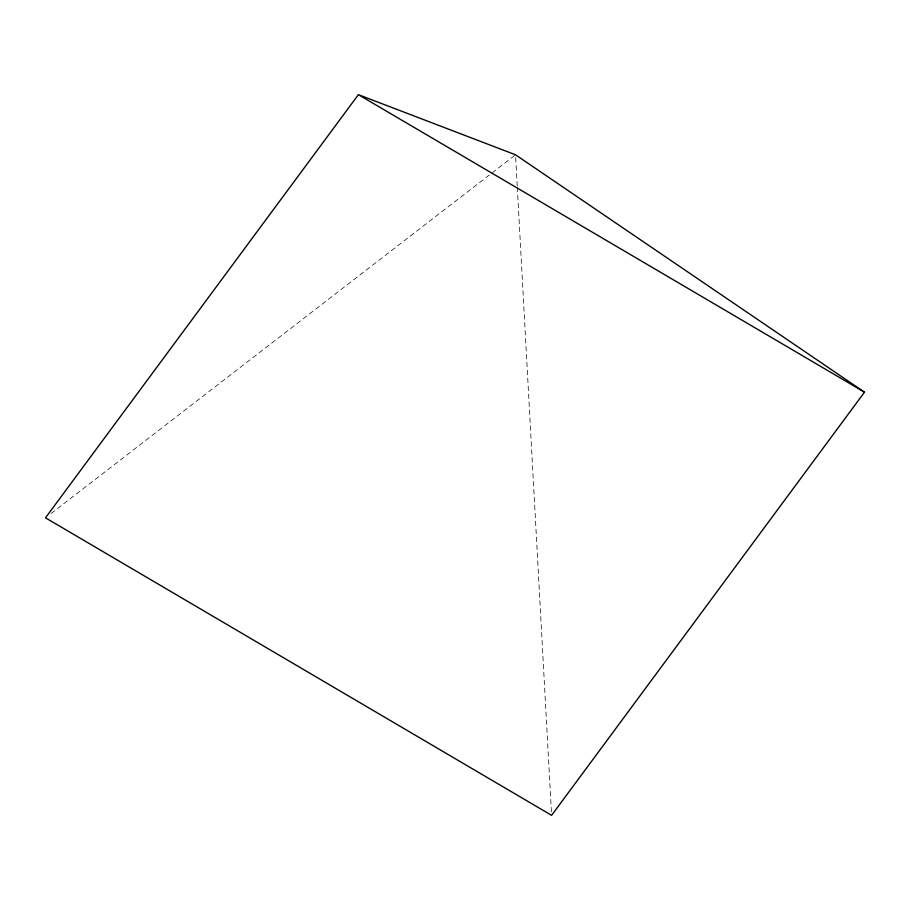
<?xml version="1.0" encoding="UTF-8"?>
<svg xmlns="http://www.w3.org/2000/svg" width="910" height="910" viewBox="0 0 910 910"><rect width="100%" height="100%" fill="white"/><g stroke="black" fill="none" stroke-linecap="round" stroke-linejoin="round"><path stroke-width="0.68" stroke-dasharray="4.55 3.41" d="M51.119 513.479L515.526 154.791M515.686 157.635L517.233 185.981M517.312 187.392L551.449 812.505"/><path stroke-width="1.36" d="M358.392 94.663L45.5 517.824L551.608 815.337L864.5 392.176L515.526 154.791L358.392 94.663L864.5 392.176"/></g></svg>
